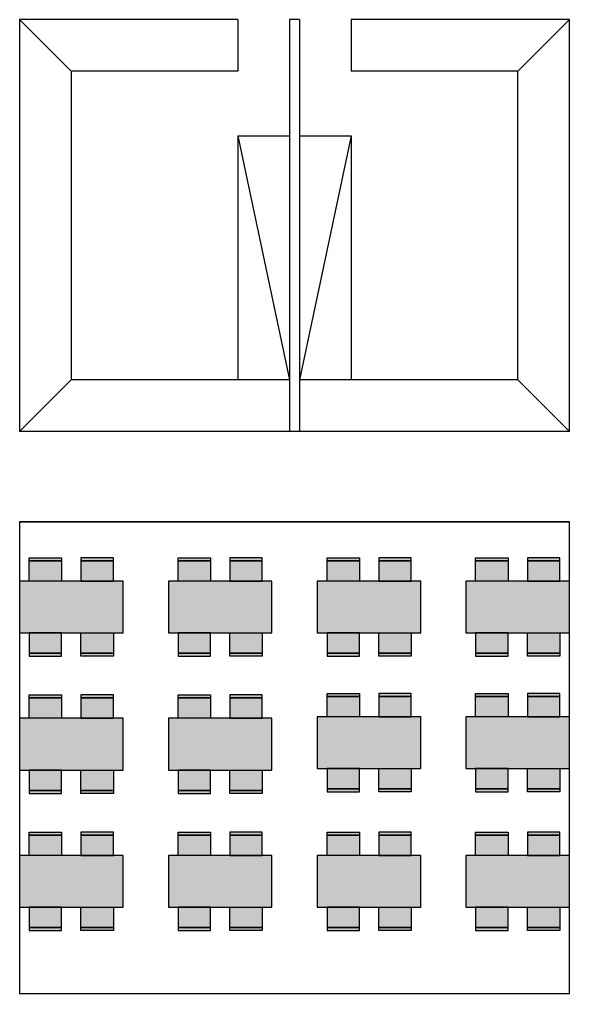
# Model space of a CAD drawing. Header units: inches. Extents: x -55 to 600, y -103 to 167.
# Drawn here: x 299.16 to 307.65, y -5.78 to 9.27 of the extents above; entities that cross this region are included whole.
import ezdxf

# ---------------------------------------------------------------- set-up
doc = ezdxf.new("R2010")
doc.units = ezdxf.units.IN
doc.header["$MEASUREMENT"] = 0
doc.layers.add('AI-Hatch mob', color=254, linetype='Continuous')
doc.layers.add('AI-Mob', color=2, linetype='Continuous')

# ---------------------------------------------------------------- blocks, each defined once
blk = doc.blocks.new('Mesa Retangular 1600x800mm - 04 lugares')
at = {"layer": 'AI-Hatch mob', "ltscale": 20}
h = blk.add_hatch(color=254, dxfattribs=at)
h.dxf.hatch_style = 1
h.paths.add_polyline_path([(0.4, 0), (0.4, 1.6), (-0.4, 1.6), (-0.4, 0)])
at = {"layer": 'AI-Hatch mob'}
for points in [[(-0.76, 1.45), (-0.76, 0.95), (-0.715, 0.95), (-0.715, 1.45)], [(-0.715, 1.45), (-0.715, 0.95), (-0.4, 0.95), (-0.4, 1.45)], [(0.715, 1.45), (0.715, 0.95), (0.4, 0.95), (0.4, 1.45)], [(0.76, 1.45), (0.76, 0.95), (0.715, 0.95), (0.715, 1.45)], [(-0.76, 0.15), (-0.76, 0.65), (-0.715, 0.65), (-0.715, 0.15)], [(-0.715, 0.15), (-0.715, 0.65), (-0.4, 0.65), (-0.4, 0.15)], [(0.715, 0.15), (0.715, 0.65), (0.4, 0.65), (0.4, 0.15)], [(0.76, 0.15), (0.76, 0.65), (0.715, 0.65), (0.715, 0.15)]]:
    blk.add_hatch(color=254, dxfattribs=at).paths.add_polyline_path(points)
for points in [[(0.4, 0), (0.4, 1.6), (-0.4, 1.6), (-0.4, 0)], [(-0.76, 1.45), (-0.76, 0.95), (-0.715, 0.95), (-0.715, 1.45)], [(-0.715, 1.45), (-0.715, 0.95), (-0.4, 0.95), (-0.4, 1.45)], [(0.715, 1.45), (0.715, 0.95), (0.4, 0.95), (0.4, 1.45)], [(0.76, 1.45), (0.76, 0.95), (0.715, 0.95), (0.715, 1.45)], [(-0.76, 0.15), (-0.76, 0.65), (-0.715, 0.65), (-0.715, 0.15)], [(-0.715, 0.15), (-0.715, 0.65), (-0.4, 0.65), (-0.4, 0.15)], [(0.715, 0.15), (0.715, 0.65), (0.4, 0.65), (0.4, 0.15)], [(0.76, 0.15), (0.76, 0.65), (0.715, 0.65), (0.715, 0.15)]]:
    blk.add_lwpolyline(points, close=True)

msp = doc.modelspace()

# ---------------------------------------------------------------- linework, layer by layer
for p, q in [((299.955, 8.472), (299.155, 9.272)), ((302.528, 9.272), (302.528, 8.472)), ((302.528, 9.272), (302.528, 8.672)), ((303.328, 9.272), (303.328, 2.906)), ((303.478, 9.272), (303.478, 2.906)), ((304.278, 9.272), (304.278, 8.472)), ((306.851, 8.472), (307.651, 9.272)), ((302.528, 7.472), (303.328, 7.472)), ((302.528, 7.472), (302.528, 3.706)), ((302.528, 7.472), (303.328, 3.706)), ((303.478, 7.472), (304.278, 7.472)), ((304.278, 7.472), (303.478, 3.706)), ((304.278, 7.472), (304.278, 3.706)), ((299.955, 3.706), (299.155, 2.906)), ((303.328, 3.706), (299.955, 3.706)), ((306.851, 3.706), (303.478, 3.706)), ((306.851, 3.706), (307.651, 2.906)), ((307.651, 2.906), (299.155, 2.906)), ((307.651, 2.906), (299.155, 2.906)), ((299.155, 1.509), (307.651, 1.509)), ((299.155, -5.779), (307.651, -5.779))]:
    msp.add_line(p, q)
for points in [[(299.155, 9.272), (299.155, 2.906)], [(302.528, 9.272), (299.155, 9.272)], [(303.478, 9.272), (303.328, 9.272)], [(307.651, 9.272), (304.278, 9.272)], [(307.651, 2.906), (307.651, 9.272)], [(299.955, 8.472), (299.955, 3.706)], [(302.528, 8.472), (299.955, 8.472)], [(306.851, 8.472), (304.278, 8.472)], [(306.851, 3.706), (306.851, 8.472)], [(307.651, 1.509), (299.155, 1.509)], [(299.155, 1.509), (299.155, -5.779)], [(307.651, -5.779), (307.651, 1.509)], [(299.155, -5.779), (307.651, -5.779)], [(299.155, -5.779), (307.651, -5.779)]]:
    msp.add_lwpolyline(points)

# ---------------------------------------------------------------- block references
at = {"layer": 'AI-Mob', "rotation": 90}
for p in [(300.755, 0.194), (303.055, 0.194), (305.355, 0.194), (307.651, 0.194), (300.755, -1.926), (303.055, -1.926), (305.355, -1.903), (307.651, -1.903), (300.755, -4.046), (303.055, -4.046), (305.355, -4.046), (307.651, -4.046)]:
    msp.add_blockref('Mesa Retangular 1600x800mm - 04 lugares', p, dxfattribs=at)

doc.saveas('drawing.dxf')
